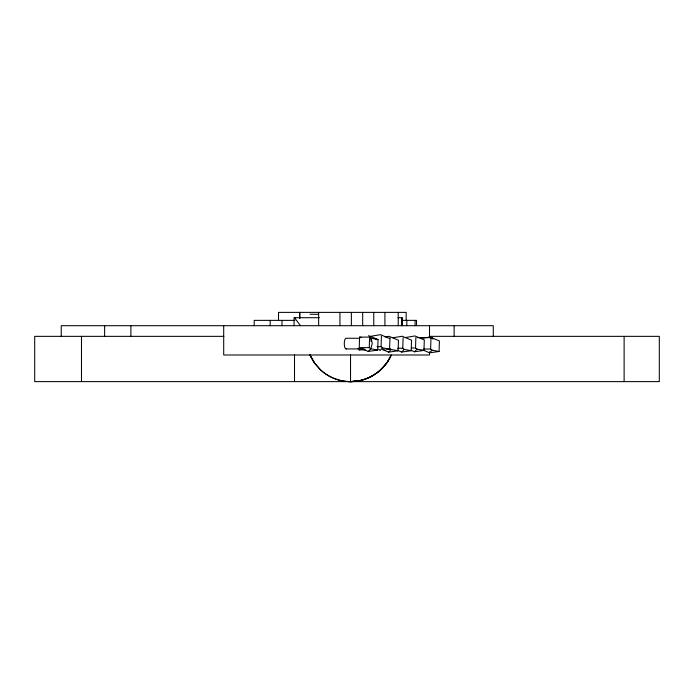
<?xml version="1.0" encoding="UTF-8"?>
<svg xmlns="http://www.w3.org/2000/svg" width="694" height="694" viewBox="0 0 694 694"><rect width="100%" height="100%" fill="white"/><g stroke="black" fill="none" stroke-linecap="round" stroke-linejoin="round"><path stroke-width="1.04" d="M359.24 347.625L359.587 337.111L369.616 337.111L371.09 338.273L378.057 339.557L377.709 350.071L368.245 351.442L359.24 347.625L369.269 347.625L370.752 348.778L377.709 350.071M369.269 347.625L369.616 337.111M370.995 341.422L371.09 338.273L368.67 335.618L378.057 339.557L376.044 339.557M390.019 337.813L389.516 349.134L382.55 347.841L381.075 346.679L381.422 336.174M382.342 349.464L388.649 352.144L398.113 350.774L398.46 340.26L389.074 336.321L385.04 336.98M393.073 337.744L402.156 336.252L411.542 340.19L411.195 350.704L404.238 349.412L402.754 348.249L403.101 337.744M405.834 337.449L414.925 335.957L424.312 339.904L423.965 350.409L417.007 349.117L415.524 347.963L415.871 337.449M420.937 338.507L430.028 337.015L439.415 340.954L439.068 351.468L432.11 350.175L430.627 349.021L430.974 338.507M390.904 355.397C385.352 368.401 373.112 377.996 359.301 380.746L350.652 381.622A44.416 44.416 0 0 1 319.648 369.008L314.503 363.057L309.949 354.99L314.122 362.468L320.637 369.997A44.173 44.173 0 0 0 354.825 381.405L358.72 380.841A44.754 44.754 0 0 0 391.347 354.99L387.174 362.468L379.739 370.683M368.245 351.442L370.752 348.778L372.253 343.521L371.09 338.273M382.55 347.841L380.043 350.505L378.794 349.169M388.649 352.144L391.156 349.481L398.113 350.774M397.228 350.166L401.731 352.075L404.238 349.412M410.9 350.253L414.5 351.78L417.007 349.117M423.297 350.166L429.603 352.838L432.11 350.175M382.594 367.985C376.174 374.326 368.115 378.785 359.301 380.746M371.385 336.174L380.477 334.682L389.855 338.62M401.731 352.075L411.195 350.704M414.5 351.78L423.965 350.409L420.954 350.409M429.603 352.838L439.068 351.468M350.652 381.622L359.067 380.78L350.531 381.622L350.539 354.669M319.405 317.705L294.056 317.705L294.056 325.694M397.992 317.705L402.494 317.705L402.494 325.694M294.889 320.368L254.204 320.368L254.204 325.694M401.904 320.368L416.521 320.368L416.521 325.694M105.124 336.347L34.7 336.347L34.7 381.622L658.58 381.622M105.453 336.347L223.884 336.347M429.222 336.347L659.3 336.347L659.3 381.622M417.25 337.631L431.711 337.631M359.744 338.273L346.011 338.273A5.326 1.787 -90 0 0 344.311 344.467A5.326 1.787 -90 0 0 346.592 348.683M377.059 346.679L381.075 346.679M411.516 347.963L415.524 347.963M397.74 348.249L402.754 348.249M346.132 348.917L364.09 348.917M423.609 349.021L430.627 349.021M386.506 349.134L389.516 349.134M359.345 349.923L365.538 349.923M310.036 314.235L318.485 314.33M359.587 337.111L361.435 337.44M389.672 348.319L391.156 349.481M314.122 362.468L309.949 354.99M294.508 317.705L300.485 325.694M624.123 336.347L624.123 381.622M493.278 336.347L493.278 325.694L61.245 325.694L61.245 336.347M454.128 325.694L454.128 336.347M429.508 325.694L429.508 337.206M429.508 351.849L429.508 354.99L223.702 354.99L223.702 325.694M415.09 320.368L415.09 325.694M406.823 320.368L406.823 325.694M406.163 320.368L406.163 312.378L278.52 312.378L278.52 320.368M401.488 317.705L401.488 325.694M398.226 312.378L398.226 325.694M384.91 312.378L384.91 325.694M373.754 312.378L373.754 325.694M362.676 312.378L362.676 325.694M351.364 312.378L351.364 325.694M339.939 312.378L339.939 325.694M318.633 312.378L318.633 325.694M299.825 312.378L299.825 318.373M299.669 312.378L299.669 318.373M294.508 354.669L294.508 381.622M281.972 320.368L281.972 325.694M270.183 320.368L270.183 325.694M130.888 325.694L130.888 336.347M104.629 325.694L104.629 336.347M81.484 336.347L81.484 381.622M353.472 381.518A44.442 44.442 0 0 1 347.599 381.518M359.804 349.707A5.326 1.787 -90 0 1 358.069 348.466M385.803 349.889A5.014 1.683 -90 0 1 383.773 349.091M430.809 338.351A5.37 1.804 -90 0 1 432.987 339.201"/></g></svg>
